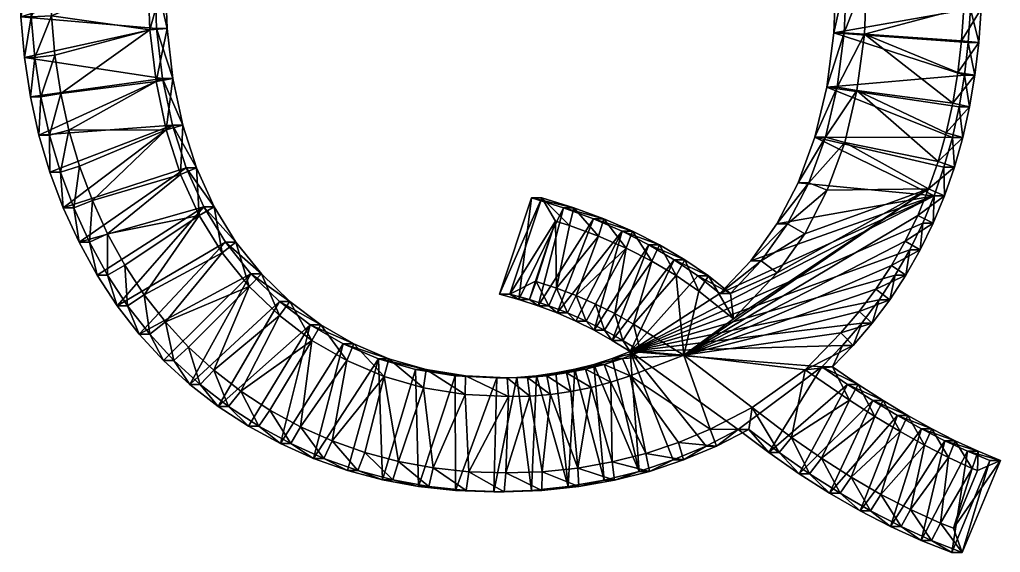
# Model space of a CAD drawing. Header units: metres. Extents: x -136 to 55, y -57 to 41.
# Drawn here: x -91.55 to -77.82, y 6.14 to 13.6 of the extents above; entities that cross this region are included whole.
import ezdxf

# ---------------------------------------------------------------- set-up
doc = ezdxf.new("R2010")
doc.units = ezdxf.units.M
doc.layers.get('0').update_dxf_attribs({"true_color": 0x57e057})

msp = doc.modelspace()

# ---------------------------------------------------------------- meshes
at = {"color": 74, "true_color": 0x58b11a}
mesh = msp.add_polyface(dxfattribs=at)
corners = [(-91.552, 14.222, 0.654), (-91.535, 13.636, 0.652), (-91.406, 14.222, 2.175), (-91.389, 13.636, 2.174), (-91.484, 13.068, 0.647), (-91.338, 13.068, 2.169), (-91.399, 12.516, 0.639), (-91.253, 12.516, 2.161), (-89.551, 12.772, 0.461), (-89.405, 12.772, 1.983), (-89.267, 12.122, 1.97), (-89.634, 13.474, 0.469), (-89.487, 13.474, 1.991), (-89.661, 14.227, 0.472), (-89.515, 14.227, 1.993), (-91.406, 14.222, 2.175), (-91.389, 13.636, 2.174), (-91.338, 13.068, 2.169), (-91.253, 12.516, 2.161), (-89.405, 12.772, 1.983), (-89.267, 12.122, 1.97), (-89.487, 13.474, 1.991), (-89.515, 14.227, 1.993), (-91.124, 14.222, 2.368), (-91.107, 13.652, 2.366), (-91.058, 13.099, 2.361), (-90.976, 12.565, 2.353), (-89.642, 12.73, 2.225), (-89.499, 12.055, 2.211), (-89.727, 13.454, 2.233), (-89.755, 14.227, 2.236), (-90.861, 12.048, 2.342)]
mesh.append_faces([[corners[k] for k in face] for face in [(4, 8, 6), (1, 11, 4), (0, 13, 1)]], dxfattribs={"vtx0": -1, "vtx1": -1, "color": 74})
mesh.append_faces([[corners[k] for k in face] for face in [(26, 27, 29), (24, 29, 30), (4, 11, 8), (1, 13, 11)]], dxfattribs={"vtx0": -1, "vtx2": -1, "color": 74})
mesh.append_faces([[corners[k] for k in face] for face in [(0, 1, 2), (1, 4, 3), (4, 6, 5), (8, 11, 9), (11, 13, 12), (2, 3, 15), (3, 5, 16), (5, 7, 17), (9, 12, 19), (12, 14, 21), (15, 16, 23), (16, 17, 24), (17, 18, 25), (19, 21, 27), (21, 22, 29)]], dxfattribs={"vtx1": -1, "color": 74})
mesh.append_faces([[corners[k] for k in face] for face in [(26, 31, 27), (25, 26, 29), (24, 25, 29), (23, 24, 30)]], dxfattribs={"vtx1": -1, "vtx2": -1, "color": 74})
mesh.append_faces([[corners[k] for k in face] for face in [(1, 3, 2), (4, 5, 3), (6, 7, 5), (8, 9, 10), (11, 12, 9), (13, 14, 12), (3, 16, 15), (5, 17, 16), (7, 18, 17), (9, 19, 20), (12, 21, 19), (14, 22, 21), (16, 24, 23), (17, 25, 24), (18, 26, 25), (19, 27, 28), (21, 29, 27), (22, 30, 29)]], dxfattribs={"vtx2": -1, "color": 74})
mesh = msp.add_polyface(dxfattribs=at)
corners = [(-78.399, 12.378, -0.613), (-78.325, 12.822, -0.62), (-78.252, 12.378, 0.909), (-78.178, 12.822, 0.902), (-78.271, 13.279, -0.625), (-78.125, 13.279, 0.897), (-78.24, 13.751, -0.628), (-78.093, 13.751, 0.894), (-78.229, 14.237, -0.629), (-80.12, 14.237, -0.447), (-80.153, 13.414, -0.444), (-79.973, 14.237, 1.075), (-80.007, 13.414, 1.078), (-80.253, 12.653, -0.434), (-80.106, 12.653, 1.087), (-78.252, 12.378, 0.909), (-78.178, 12.822, 0.902), (-78.125, 13.279, 0.897), (-78.093, 13.751, 0.894), (-78.082, 14.237, 0.893), (-79.973, 14.237, 1.075), (-80.007, 13.414, 1.078), (-80.106, 12.653, 1.087), (-78.487, 12.429, 1.151), (-78.415, 12.859, 1.144), (-78.364, 13.303, 1.139), (-78.333, 13.763, 1.136), (-78.082, 14.237, 0.893), (-79.691, 14.234, 1.267), (-79.726, 13.392, 1.27), (-79.829, 12.606, 1.28)]
mesh.append_faces([[corners[k] for k in face] for face in [(6, 9, 8), (4, 10, 6), (1, 10, 4), (0, 13, 1)]], dxfattribs={"vtx0": -1, "vtx1": -1, "color": 74})
mesh.append_faces([[corners[k] for k in face] for face in [(29, 23, 24), (29, 24, 25), (29, 25, 26), (6, 10, 9), (1, 13, 10)]], dxfattribs={"vtx0": -1, "vtx2": -1, "color": 74})
mesh.append_faces([[corners[k] for k in face] for face in [(0, 1, 2), (1, 4, 3), (4, 6, 5), (6, 8, 7), (9, 10, 11), (10, 13, 12), (2, 3, 15), (3, 5, 16), (5, 7, 17), (7, 19, 18), (11, 12, 20), (12, 14, 21), (15, 16, 23), (16, 17, 24), (17, 18, 25), (18, 27, 26), (20, 21, 28), (21, 22, 29)]], dxfattribs={"vtx1": -1, "color": 74})
mesh.append_faces([[corners[k] for k in face] for face in [(29, 30, 23), (28, 29, 26)]], dxfattribs={"vtx1": -1, "vtx2": -1, "color": 74})
mesh.append_faces([[corners[k] for k in face] for face in [(1, 3, 2), (4, 5, 3), (6, 7, 5), (10, 12, 11), (13, 14, 12), (3, 16, 15), (5, 17, 16), (7, 18, 17), (12, 21, 20), (14, 22, 21), (16, 24, 23), (17, 25, 24), (18, 26, 25), (21, 29, 28), (22, 30, 29)]], dxfattribs={"vtx2": -1, "color": 74})
mesh = msp.add_polyface(dxfattribs=at)
corners = [(-91.399, 12.516, 0.639), (-91.281, 11.982, 0.628), (-91.253, 12.516, 2.161), (-91.134, 11.982, 2.149), (-91.128, 11.464, 0.613), (-90.981, 11.464, 2.135), (-90.941, 10.964, 0.595), (-90.795, 10.964, 2.117), (-90.72, 10.481, 0.574), (-90.574, 10.481, 2.095), (-90.468, 10.022, 0.55), (-90.322, 10.022, 2.071), (-90.187, 9.593, 0.523), (-91.253, 12.516, 2.161), (-91.134, 11.982, 2.149), (-90.981, 11.464, 2.135), (-90.795, 10.964, 2.117), (-90.574, 10.481, 2.095), (-90.322, 10.022, 2.071), (-90.04, 9.593, 2.044), (-90.976, 12.565, 2.353), (-90.861, 12.048, 2.342), (-90.713, 11.548, 2.328), (-90.533, 11.065, 2.311), (-90.32, 10.599, 2.29), (-90.077, 10.158, 2.267), (-90.04, 9.593, 2.044), (-89.808, 9.746, 2.241), (-89.298, 11.43, 2.192), (-89.499, 12.055, 2.211), (-89.642, 12.73, 2.225), (-88.974, 10.978, 0.406), (-89.221, 11.525, 0.43), (-89.414, 12.122, 0.448), (-89.551, 12.772, 0.461)]
mesh.append_faces([[corners[k] for k in face] for face in [(8, 31, 10), (6, 32, 8), (4, 33, 6), (1, 33, 4), (0, 34, 1)]], dxfattribs={"vtx0": -1, "vtx1": -1, "color": 74})
mesh.append_faces([[corners[k] for k in face] for face in [(21, 29, 30), (1, 34, 33)]], dxfattribs={"vtx0": -1, "vtx2": -1, "color": 74})
mesh.append_faces([[corners[k] for k in face] for face in [(0, 1, 2), (1, 4, 3), (4, 6, 5), (6, 8, 7), (8, 10, 9), (10, 12, 11), (2, 3, 13), (3, 5, 14), (5, 7, 15), (7, 9, 16), (9, 11, 17), (11, 19, 18), (13, 14, 20), (14, 15, 21), (15, 16, 22), (16, 17, 23), (17, 18, 24), (18, 26, 25)]], dxfattribs={"vtx1": -1, "color": 74})
mesh.append_faces([[corners[k] for k in face] for face in [(23, 24, 28), (22, 23, 29), (21, 22, 29)]], dxfattribs={"vtx1": -1, "vtx2": -1, "color": 74})
mesh.append_faces([[corners[k] for k in face] for face in [(1, 3, 2), (4, 5, 3), (6, 7, 5), (8, 9, 7), (10, 11, 9), (3, 14, 13), (5, 15, 14), (7, 16, 15), (9, 17, 16), (11, 18, 17), (14, 21, 20), (15, 22, 21), (16, 23, 22), (17, 24, 23), (18, 25, 24), (26, 27, 25)]], dxfattribs={"vtx2": -1, "color": 74})
mesh = msp.add_polyface(dxfattribs=at)
corners = [(-87.914, 9.654, 0.304), (-88.314, 10.041, 0.342), (-87.767, 9.654, 1.825), (-88.168, 10.041, 1.864), (-88.671, 10.484, 0.377), (-88.525, 10.484, 1.898), (-88.974, 10.978, 0.406), (-88.827, 10.978, 1.927), (-89.221, 11.525, 0.43), (-89.075, 11.525, 1.951), (-89.414, 12.122, 0.448), (-89.267, 12.122, 1.97), (-89.551, 12.772, 0.461), (-87.767, 9.654, 1.825), (-88.168, 10.041, 1.864), (-88.525, 10.484, 1.898), (-88.827, 10.978, 1.927), (-89.075, 11.525, 1.951), (-89.267, 12.122, 1.97), (-89.405, 12.772, 1.983), (-88.339, 9.864, 2.099), (-87.916, 9.455, 2.059), (-88.717, 10.332, 2.136), (-89.037, 10.855, 2.167), (-89.298, 11.43, 2.192), (-89.499, 12.055, 2.211), (-89.405, 12.772, 1.983), (-89.511, 9.365, 2.212), (-89.808, 9.746, 2.241), (-90.077, 10.158, 2.267), (-90.32, 10.599, 2.29), (-90.533, 11.065, 2.311), (-89.877, 9.195, 0.493), (-90.187, 9.593, 0.523), (-90.468, 10.022, 0.55), (-90.72, 10.481, 0.574), (-90.941, 10.964, 0.595)]
mesh.append_faces([[corners[k] for k in face] for face in [(33, 4, 32), (34, 6, 33)]], dxfattribs={"vtx0": -1, "vtx1": -1, "color": 74})
mesh.append_faces([[corners[k] for k in face] for face in [(27, 20, 22), (28, 22, 23), (30, 23, 24), (31, 24, 25), (32, 4, 1), (33, 6, 4), (35, 8, 6), (36, 10, 8)]], dxfattribs={"vtx0": -1, "vtx2": -1, "color": 74})
mesh.append_faces([[corners[k] for k in face] for face in [(0, 1, 2), (1, 4, 3), (4, 6, 5), (6, 8, 7), (8, 10, 9), (10, 12, 11), (2, 3, 13), (3, 5, 14), (5, 7, 15), (7, 9, 16), (9, 11, 17), (11, 19, 18), (14, 15, 20), (15, 16, 22), (16, 17, 23), (17, 18, 24), (18, 26, 25)]], dxfattribs={"vtx1": -1, "color": 74})
mesh.append_faces([[corners[k] for k in face] for face in [(28, 27, 22), (29, 28, 23), (30, 29, 23)]], dxfattribs={"vtx1": -1, "vtx2": -1, "color": 74})
mesh.append_faces([[corners[k] for k in face] for face in [(1, 3, 2), (4, 5, 3), (6, 7, 5), (8, 9, 7), (10, 11, 9), (3, 14, 13), (5, 15, 14), (7, 16, 15), (9, 17, 16), (11, 18, 17), (14, 20, 21), (15, 22, 20), (16, 23, 22), (17, 24, 23), (18, 25, 24)]], dxfattribs={"vtx2": -1, "color": 74})
mesh = msp.add_polyface(dxfattribs=at)
corners = [(-78.749, 11.133, -0.579), (-78.603, 11.133, 0.943), (-78.762, 10.747, 0.958), (-78.611, 11.534, -0.592), (-78.465, 11.534, 0.929), (-78.494, 11.949, -0.603), (-78.348, 11.949, 0.918), (-78.399, 12.378, -0.613), (-78.252, 12.378, 0.909), (-80.253, 12.653, -0.434), (-80.419, 11.954, -0.418), (-80.106, 12.653, 1.087), (-80.272, 11.954, 1.103), (-80.652, 11.315, -0.396), (-78.603, 11.133, 0.943), (-78.762, 10.747, 0.958), (-78.465, 11.534, 0.929), (-78.348, 11.949, 0.918), (-78.252, 12.378, 0.909), (-80.106, 12.653, 1.087), (-80.272, 11.954, 1.103), (-80.505, 11.315, 1.126), (-80.505, 11.315, 1.126), (-78.979, 10.855, 1.198), (-78.826, 11.227, 1.183), (-78.693, 11.613, 1.171), (-78.58, 12.013, 1.16), (-78.487, 12.429, 1.151), (-79.829, 12.606, 1.28), (-80.001, 11.878, 1.297), (-80.245, 11.209, 1.32), (-80.56, 10.6, 1.35), (-80.951, 10.737, -0.367)]
mesh.append_faces([[corners[k] for k in face] for face in [(5, 9, 7), (3, 10, 5), (0, 10, 3)]], dxfattribs={"vtx0": -1, "vtx1": -1, "color": 74})
mesh.append_faces([[corners[k] for k in face] for face in [(29, 24, 25), (28, 25, 26), (28, 26, 27), (5, 10, 9), (0, 13, 10)]], dxfattribs={"vtx0": -1, "vtx2": -1, "color": 74})
mesh.append_faces([[corners[k] for k in face] for face in [(0, 3, 1), (3, 5, 4), (5, 7, 6), (9, 10, 11), (10, 13, 12), (1, 4, 14), (4, 6, 16), (6, 8, 17), (11, 12, 19), (12, 21, 20), (15, 14, 23), (14, 16, 24), (16, 17, 25), (17, 18, 26), (19, 20, 28), (20, 22, 29)]], dxfattribs={"vtx1": -1, "color": 74})
mesh.append_faces([[corners[k] for k in face] for face in [(30, 31, 24), (29, 30, 24), (28, 29, 25), (32, 13, 0)]], dxfattribs={"vtx1": -1, "vtx2": -1, "color": 74})
mesh.append_faces([[corners[k] for k in face] for face in [(0, 1, 2), (3, 4, 1), (5, 6, 4), (7, 8, 6), (10, 12, 11), (1, 14, 15), (4, 16, 14), (6, 17, 16), (8, 18, 17), (12, 20, 19), (21, 22, 20), (14, 24, 23), (16, 25, 24), (17, 26, 25), (18, 27, 26), (20, 29, 28), (22, 30, 29)]], dxfattribs={"vtx2": -1, "color": 74})
mesh = msp.add_polyface(dxfattribs=at)
corners = [(-80.652, 11.315, -0.396), (-80.505, 11.315, 1.126), (-80.272, 11.954, 1.103), (-80.951, 10.737, -0.367), (-80.804, 10.737, 1.155), (-81.316, 10.22, -0.332), (-81.17, 10.22, 1.19), (-81.748, 9.765, -0.29), (-81.602, 9.765, 1.231), (-82.056, 10.009, -0.26), (-81.91, 10.009, 1.261), (-82.387, 10.236, -0.228), (-82.241, 10.236, 1.293), (-80.505, 11.315, 1.126), (-80.804, 10.737, 1.155), (-81.17, 10.22, 1.19), (-81.602, 9.765, 1.231), (-81.91, 10.009, 1.261), (-82.241, 10.236, 1.293), (-80.245, 11.209, 1.32), (-80.56, 10.6, 1.35), (-80.947, 10.053, 1.388), (-81.556, 9.411, 1.446), (-82.043, 9.798, 1.493), (-82.359, 10.015, 1.524), (-79.799, 9.512, 1.277), (-79.563, 9.826, 1.254), (-82.254, 8.901, 1.514), (-80.056, 9.211, 1.302), (-80.556, 8.694, 1.35), (-78.826, 11.227, 1.183), (-79.293, 10.018, -0.526), (-83.005, 8.954, -0.169), (-79.09, 10.375, -0.546), (-79.517, 9.675, -0.505), (-79.763, 9.347, -0.481), (-80.031, 9.034, -0.455), (-78.749, 11.133, -0.579)]
mesh.append_faces([[corners[k] for k in face] for face in [(31, 32, 33), (34, 32, 31), (35, 32, 34), (36, 32, 35), (7, 32, 9), (5, 37, 7)]], dxfattribs={"vtx0": -1, "vtx1": -1, "color": 74})
mesh.append_faces([[corners[k] for k in face] for face in [(22, 27, 30), (7, 37, 32)]], dxfattribs={"vtx0": -1, "vtx1": -1, "vtx2": -1, "color": 74})
mesh.append_faces([[corners[k] for k in face] for face in [(0, 3, 1), (3, 5, 4), (5, 7, 6), (7, 9, 8), (9, 11, 10), (1, 4, 13), (4, 6, 14), (6, 8, 15), (8, 10, 16), (10, 12, 17), (13, 14, 19), (14, 15, 20), (15, 16, 21), (16, 17, 22), (17, 18, 23)]], dxfattribs={"vtx1": -1, "color": 74})
mesh.append_faces([[corners[k] for k in face] for face in [(25, 26, 27), (28, 25, 27), (29, 28, 27), (23, 24, 27), (22, 23, 27)]], dxfattribs={"vtx1": -1, "vtx2": -1, "color": 74})
mesh.append_faces([[corners[k] for k in face] for face in [(0, 1, 2), (3, 4, 1), (5, 6, 4), (7, 8, 6), (9, 10, 8), (11, 12, 10), (4, 14, 13), (6, 15, 14), (8, 16, 15), (10, 17, 16), (12, 18, 17), (14, 20, 19), (15, 21, 20), (16, 22, 21), (17, 23, 22), (18, 24, 23)]], dxfattribs={"vtx2": -1, "color": 74})
mesh = msp.add_polyface(dxfattribs=at)
corners = [(-80.031, 9.034, -0.455), (-79.763, 9.347, -0.481), (-79.884, 9.034, 1.066), (-79.617, 9.347, 1.04), (-79.517, 9.675, -0.505), (-79.371, 9.675, 1.017), (-79.293, 10.018, -0.526), (-79.146, 10.018, 0.995), (-79.09, 10.375, -0.546), (-78.944, 10.375, 0.975), (-78.909, 10.747, -0.563), (-78.762, 10.747, 0.958), (-78.749, 11.133, -0.579), (-80.173, 8.735, 1.094), (-79.884, 9.034, 1.066), (-79.617, 9.347, 1.04), (-79.371, 9.675, 1.017), (-79.146, 10.018, 0.995), (-78.944, 10.375, 0.975), (-78.762, 10.747, 0.958), (-78.603, 11.133, 0.943), (-80.173, 8.735, 1.094), (-80.056, 9.211, 1.302), (-79.799, 9.512, 1.277), (-79.563, 9.826, 1.254), (-79.348, 10.155, 1.234), (-79.153, 10.498, 1.215), (-78.979, 10.855, 1.198), (-80.556, 8.694, 1.35), (-78.826, 11.227, 1.183), (-82.254, 8.901, 1.514), (-80.947, 10.053, 1.388), (-81.556, 9.411, 1.446), (-80.56, 10.6, 1.35), (-83.005, 8.954, -0.169), (-80.951, 10.737, -0.367), (-81.316, 10.22, -0.332)]
mesh.append_faces([[corners[k] for k in face] for face in [(10, 34, 12), (8, 34, 10), (35, 12, 36)]], dxfattribs={"vtx0": -1, "vtx1": -1, "color": 74})
mesh.append_faces([[corners[k] for k in face] for face in [(0, 1, 2), (1, 4, 3), (4, 6, 5), (6, 8, 7), (8, 10, 9), (10, 12, 11), (2, 3, 14), (3, 5, 15), (5, 7, 16), (7, 9, 17), (9, 11, 18), (11, 20, 19), (14, 15, 22), (15, 16, 23), (16, 17, 24), (17, 18, 25), (18, 19, 26)]], dxfattribs={"vtx1": -1, "color": 74})
mesh.append_faces([[corners[k] for k in face] for face in [(27, 29, 30), (26, 27, 30), (25, 26, 30), (24, 25, 30), (31, 32, 29), (33, 31, 29)]], dxfattribs={"vtx1": -1, "vtx2": -1, "color": 74})
mesh.append_faces([[corners[k] for k in face] for face in [(1, 3, 2), (4, 5, 3), (6, 7, 5), (8, 9, 7), (10, 11, 9), (0, 2, 13), (3, 15, 14), (5, 16, 15), (7, 17, 16), (9, 18, 17), (11, 19, 18), (2, 14, 21), (15, 23, 22), (16, 24, 23), (17, 25, 24), (18, 26, 25), (19, 27, 26), (14, 22, 28)]], dxfattribs={"vtx2": -1, "color": 74})
mesh = msp.add_polyface(dxfattribs=at)
corners = [(-84.834, 9.755, 0.007), (-84.561, 9.68, -0.019), (-84.687, 9.755, 1.528), (-84.414, 9.68, 1.502), (-84.292, 9.592, -0.045), (-84.145, 9.592, 1.476), (-84.027, 9.491, -0.071), (-84.315, 8.613, -0.043), (-84.169, 8.613, 1.479), (-83.897, 8.651, 1.452), (-84.591, 8.59, -0.016), (-85.455, 8.612, 0.067), (-85.308, 8.612, 1.588), (-84.725, 8.583, 1.532), (-86.008, 8.702, 0.12), (-85.861, 8.702, 1.642), (-86.53, 8.85, 0.17), (-86.384, 8.85, 1.692), (-87.022, 9.059, 0.218), (-84.386, 11.101, -0.036), (-84.239, 11.101, 1.485), (-83.794, 10.964, 1.442), (-84.687, 9.755, 1.528), (-84.414, 9.68, 1.502), (-84.145, 9.592, 1.476), (-84.444, 8.59, 1.505), (-84.169, 8.613, 1.479), (-85.308, 8.612, 1.588), (-84.725, 8.583, 1.532), (-85.861, 8.702, 1.642), (-86.384, 8.85, 1.692), (-86.875, 9.059, 1.739), (-86.875, 9.059, 1.739), (-84.239, 11.101, 1.485), (-84.331, 9.935, 1.714), (-84.319, 9.932, 1.712), (-84.038, 9.84, 1.685), (-85.897, 8.445, 1.864), (-86.449, 8.603, 1.918), (-84.052, 10.775, 1.687), (-83.94, 10.964, -0.079)]
mesh.append_faces([[corners[k] for k in face] for face in [(19, 1, 0)]], dxfattribs={"vtx0": -1, "color": 74})
mesh.append_faces([[corners[k] for k in face] for face in [(40, 1, 19)]], dxfattribs={"vtx0": -1, "vtx1": -1, "color": 74})
mesh.append_faces([[corners[k] for k in face] for face in [(39, 35, 36), (40, 4, 1)]], dxfattribs={"vtx0": -1, "vtx2": -1, "color": 74})
mesh.append_faces([[corners[k] for k in face] for face in [(0, 1, 2), (1, 4, 3), (4, 6, 5), (7, 10, 8), (11, 14, 12), (14, 16, 15), (16, 18, 17), (19, 0, 20), (2, 3, 22), (3, 5, 23), (8, 25, 26), (12, 15, 27), (15, 17, 29), (17, 31, 30), (20, 2, 33), (22, 23, 34), (23, 24, 35), (29, 30, 37), (30, 32, 38), (33, 22, 39)]], dxfattribs={"vtx1": -1, "color": 74})
mesh.append_faces([[corners[k] for k in face] for face in [(1, 3, 2), (4, 5, 3), (7, 8, 9), (11, 12, 13), (14, 15, 12), (16, 17, 15), (19, 20, 21), (0, 2, 20), (3, 23, 22), (5, 24, 23), (12, 27, 28), (15, 29, 27), (17, 30, 29), (31, 32, 30), (2, 22, 33), (23, 35, 34), (24, 36, 35), (30, 38, 37), (22, 34, 39), (39, 34, 35)]], dxfattribs={"vtx2": -1, "color": 74})
mesh = msp.add_polyface(dxfattribs=at)
corners = [(-84.027, 9.491, -0.071), (-83.88, 9.491, 1.451), (-84.145, 9.592, 1.476), (-83.765, 9.377, -0.096), (-83.619, 9.377, 1.426), (-83.508, 9.249, -0.121), (-83.362, 9.249, 1.401), (-83.515, 8.772, -0.12), (-83.777, 8.704, -0.095), (-83.369, 8.772, 1.402), (-83.631, 8.704, 1.427), (-84.044, 8.651, -0.069), (-83.897, 8.651, 1.452), (-84.315, 8.613, -0.043), (-83.518, 10.809, -0.12), (-83.94, 10.964, -0.079), (-83.371, 10.809, 1.402), (-83.794, 10.964, 1.442), (-84.386, 11.101, -0.036), (-84.145, 9.592, 1.476), (-83.88, 9.491, 1.451), (-83.619, 9.377, 1.426), (-83.369, 8.772, 1.402), (-83.631, 8.704, 1.427), (-83.897, 8.651, 1.452), (-84.169, 8.613, 1.479), (-84.169, 8.613, 1.479), (-83.371, 10.809, 1.402), (-83.794, 10.964, 1.442), (-84.239, 11.101, 1.485), (-84.239, 11.101, 1.485), (-84.038, 9.84, 1.685), (-83.761, 9.734, 1.659), (-83.488, 9.615, 1.632), (-83.362, 9.249, 1.401), (-83.447, 10.565, 1.628), (-83.856, 10.715, 1.668), (-84.052, 10.775, 1.687), (-84.292, 9.592, -0.045), (-83.118, 10.636, -0.158)]
mesh.append_faces([[corners[k] for k in face] for face in [(14, 38, 15), (39, 0, 14)]], dxfattribs={"vtx0": -1, "vtx1": -1, "color": 74})
mesh.append_faces([[corners[k] for k in face] for face in [(35, 31, 32), (14, 0, 38), (39, 3, 0), (39, 5, 3)]], dxfattribs={"vtx0": -1, "vtx2": -1, "color": 74})
mesh.append_faces([[corners[k] for k in face] for face in [(0, 3, 1), (3, 5, 4), (7, 8, 9), (8, 11, 10), (11, 13, 12), (14, 15, 16), (15, 18, 17), (2, 1, 19), (1, 4, 20), (4, 6, 21), (9, 10, 22), (10, 12, 23), (12, 25, 24), (16, 17, 27), (17, 29, 28), (19, 20, 31), (20, 21, 32), (21, 34, 33), (27, 28, 35), (28, 30, 36)]], dxfattribs={"vtx1": -1, "color": 74})
mesh.append_faces([[corners[k] for k in face] for face in [(36, 37, 31), (35, 36, 31)]], dxfattribs={"vtx1": -1, "vtx2": -1, "color": 74})
mesh.append_faces([[corners[k] for k in face] for face in [(0, 1, 2), (3, 4, 1), (5, 6, 4), (8, 10, 9), (11, 12, 10), (15, 17, 16), (1, 20, 19), (4, 21, 20), (10, 23, 22), (12, 24, 23), (25, 26, 24), (17, 28, 27), (29, 30, 28), (20, 32, 31), (21, 33, 32), (28, 36, 35), (30, 37, 36)]], dxfattribs={"vtx2": -1, "color": 74})
mesh = msp.add_polyface(dxfattribs=at)
corners = [(-83.508, 9.249, -0.121), (-83.255, 9.108, -0.145), (-83.362, 9.249, 1.401), (-83.108, 9.108, 1.376), (-83.005, 8.954, -0.169), (-82.859, 8.954, 1.352), (-82.387, 10.236, -0.228), (-82.741, 10.445, -0.194), (-82.241, 10.236, 1.293), (-82.595, 10.445, 1.327), (-83.118, 10.636, -0.158), (-82.971, 10.636, 1.363), (-83.518, 10.809, -0.12), (-83.371, 10.809, 1.402), (-83.362, 9.249, 1.401), (-83.619, 9.377, 1.426), (-83.108, 9.108, 1.376), (-82.859, 8.954, 1.352), (-82.241, 10.236, 1.293), (-82.595, 10.445, 1.327), (-82.971, 10.636, 1.363), (-83.371, 10.809, 1.402), (-83.22, 9.482, 1.607), (-83.488, 9.615, 1.632), (-82.956, 9.335, 1.581), (-82.254, 8.901, 1.514), (-82.359, 10.015, 1.524), (-82.699, 10.215, 1.556), (-83.061, 10.398, 1.591), (-83.447, 10.565, 1.628), (-83.761, 9.734, 1.659), (-82.056, 10.009, -0.26)]
mesh.append_faces([[corners[k] for k in face] for face in [(7, 0, 10), (6, 1, 7), (31, 4, 6)]], dxfattribs={"vtx0": -1, "vtx1": -1, "color": 74})
mesh.append_faces([[corners[k] for k in face] for face in [(28, 30, 23), (28, 23, 22), (27, 22, 24), (26, 24, 25), (7, 1, 0), (6, 4, 1)]], dxfattribs={"vtx0": -1, "vtx2": -1, "color": 74})
mesh.append_faces([[corners[k] for k in face] for face in [(0, 1, 2), (1, 4, 3), (6, 7, 8), (7, 10, 9), (10, 12, 11), (2, 3, 14), (3, 5, 16), (8, 9, 18), (9, 11, 19), (11, 13, 20), (14, 16, 22), (16, 17, 24), (18, 19, 26), (19, 20, 27), (20, 21, 28)]], dxfattribs={"vtx1": -1, "color": 74})
mesh.append_faces([[corners[k] for k in face] for face in [(28, 29, 30), (27, 28, 22), (26, 27, 24)]], dxfattribs={"vtx1": -1, "vtx2": -1, "color": 74})
mesh.append_faces([[corners[k] for k in face] for face in [(1, 3, 2), (4, 5, 3), (7, 9, 8), (10, 11, 9), (12, 13, 11), (2, 14, 15), (3, 16, 14), (5, 17, 16), (9, 19, 18), (11, 20, 19), (13, 21, 20), (14, 22, 23), (16, 24, 22), (17, 25, 24), (19, 27, 26), (20, 28, 27), (21, 29, 28)]], dxfattribs={"vtx2": -1, "color": 74})
mesh = msp.add_polyface(dxfattribs=at)
corners = [(-90.187, 9.593, 0.523), (-90.04, 9.593, 2.044), (-90.322, 10.022, 2.071), (-89.877, 9.195, 0.493), (-89.73, 9.195, 2.014), (-89.538, 8.827, 0.46), (-89.392, 8.827, 1.981), (-89.17, 8.489, 0.425), (-89.024, 8.489, 1.946), (-88.773, 8.182, 0.386), (-88.627, 8.182, 1.908), (-88.348, 7.905, 0.345), (-88.201, 7.905, 1.867), (-87.9, 7.662, 0.302), (-90.04, 9.593, 2.044), (-90.322, 10.022, 2.071), (-89.73, 9.195, 2.014), (-89.392, 8.827, 1.981), (-89.024, 8.489, 1.946), (-88.627, 8.182, 1.908), (-88.201, 7.905, 1.867), (-87.754, 7.662, 1.824), (-89.808, 9.746, 2.241), (-89.511, 9.365, 2.212), (-89.187, 9.013, 2.181), (-88.835, 8.69, 2.147), (-88.455, 8.396, 2.111), (-88.047, 8.13, 2.071), (-87.916, 9.455, 2.059), (-88.339, 9.864, 2.099), (-87.483, 9.327, 0.262), (-87.914, 9.654, 0.304), (-88.314, 10.041, 0.342)]
mesh.append_faces([[corners[k] for k in face] for face in [(9, 30, 11), (7, 31, 9), (5, 32, 7), (3, 32, 5)]], dxfattribs={"vtx0": -1, "vtx1": -1, "color": 74})
mesh.append_faces([[corners[k] for k in face] for face in [(25, 28, 29), (9, 31, 30), (7, 32, 31)]], dxfattribs={"vtx0": -1, "vtx2": -1, "color": 74})
mesh.append_faces([[corners[k] for k in face] for face in [(0, 3, 1), (3, 5, 4), (5, 7, 6), (7, 9, 8), (9, 11, 10), (11, 13, 12), (1, 4, 14), (4, 6, 16), (6, 8, 17), (8, 10, 18), (10, 12, 19), (12, 21, 20), (14, 16, 22), (16, 17, 23), (17, 18, 24), (18, 19, 25), (19, 20, 26)]], dxfattribs={"vtx1": -1, "color": 74})
mesh.append_faces([[corners[k] for k in face] for face in [(25, 26, 28), (24, 25, 29), (23, 24, 29)]], dxfattribs={"vtx1": -1, "vtx2": -1, "color": 74})
mesh.append_faces([[corners[k] for k in face] for face in [(0, 1, 2), (3, 4, 1), (5, 6, 4), (7, 8, 6), (9, 10, 8), (11, 12, 10), (1, 14, 15), (4, 16, 14), (6, 17, 16), (8, 18, 17), (10, 19, 18), (12, 20, 19), (16, 23, 22), (17, 24, 23), (18, 25, 24), (19, 26, 25), (20, 27, 26)]], dxfattribs={"vtx2": -1, "color": 74})
mesh = msp.add_polyface(dxfattribs=at)
corners = [(-87.9, 7.662, 0.302), (-87.754, 7.662, 1.824), (-88.201, 7.905, 1.867), (-87.439, 7.456, 0.258), (-87.292, 7.456, 1.779), (-86.963, 7.288, 0.212), (-86.816, 7.288, 1.733), (-86.472, 7.157, 0.165), (-87.022, 9.059, 0.218), (-86.875, 9.059, 1.739), (-86.384, 8.85, 1.692), (-87.483, 9.327, 0.262), (-87.337, 9.327, 1.784), (-87.914, 9.654, 0.304), (-87.767, 9.654, 1.825), (-87.754, 7.662, 1.824), (-88.201, 7.905, 1.867), (-87.292, 7.456, 1.779), (-86.816, 7.288, 1.733), (-86.875, 9.059, 1.739), (-87.337, 9.327, 1.784), (-87.767, 9.654, 1.825), (-88.047, 8.13, 2.071), (-87.618, 7.897, 2.03), (-87.175, 7.7, 1.987), (-86.718, 7.538, 1.943), (-86.971, 8.824, 1.968), (-86.449, 8.603, 1.918), (-87.46, 9.108, 2.015), (-87.916, 9.455, 2.059), (-88.168, 10.041, 1.864), (-88.455, 8.396, 2.111), (-86.53, 8.85, 0.17), (-88.348, 7.905, 0.345)]
mesh.append_faces([[corners[k] for k in face] for face in [(3, 32, 5), (0, 8, 3), (33, 11, 0)]], dxfattribs={"vtx0": -1, "vtx1": -1, "color": 74})
mesh.append_faces([[corners[k] for k in face] for face in [(24, 27, 26), (23, 26, 28), (31, 28, 29), (3, 8, 32), (0, 11, 8)]], dxfattribs={"vtx0": -1, "vtx2": -1, "color": 74})
mesh.append_faces([[corners[k] for k in face] for face in [(0, 3, 1), (3, 5, 4), (5, 7, 6), (8, 11, 9), (11, 13, 12), (1, 4, 15), (4, 6, 17), (9, 12, 19), (12, 14, 20), (16, 15, 22), (15, 17, 23), (17, 18, 24), (19, 20, 26), (20, 21, 28), (21, 30, 29)]], dxfattribs={"vtx1": -1, "color": 74})
mesh.append_faces([[corners[k] for k in face] for face in [(24, 25, 27), (23, 24, 26), (22, 23, 28), (31, 22, 28)]], dxfattribs={"vtx1": -1, "vtx2": -1, "color": 74})
mesh.append_faces([[corners[k] for k in face] for face in [(0, 1, 2), (3, 4, 1), (5, 6, 4), (8, 9, 10), (11, 12, 9), (13, 14, 12), (1, 15, 16), (4, 17, 15), (6, 18, 17), (12, 20, 19), (14, 21, 20), (15, 23, 22), (17, 24, 23), (18, 25, 24), (19, 26, 27), (20, 28, 26), (21, 29, 28)]], dxfattribs={"vtx2": -1, "color": 74})
mesh = msp.add_polyface(dxfattribs=at)
corners = [(-83.368, 7.149, -0.134), (-83.222, 7.149, 1.387), (-83.724, 7.06, 1.436), (-82.879, 7.273, -0.181), (-82.733, 7.273, 1.34), (-82.403, 7.433, -0.227), (-82.257, 7.433, 1.294), (-81.941, 7.628, -0.271), (-83.005, 8.954, -0.169), (-83.258, 8.856, -0.145), (-82.859, 8.954, 1.352), (-83.111, 8.856, 1.377), (-83.515, 8.772, -0.12), (-83.369, 8.772, 1.402), (-83.222, 7.149, 1.387), (-83.724, 7.06, 1.436), (-82.733, 7.273, 1.34), (-82.257, 7.433, 1.294), (-81.794, 7.628, 1.25), (-82.859, 8.954, 1.352), (-83.111, 8.856, 1.377), (-83.369, 8.772, 1.402), (-83.256, 7.405, 1.61), (-83.739, 7.319, 1.657), (-82.785, 7.525, 1.565), (-82.328, 7.678, 1.521), (-81.794, 7.628, 1.25), (-81.883, 7.866, 1.478), (-82.254, 8.901, 1.514), (-83.003, 8.609, 1.586), (-83.275, 8.521, 1.612), (-83.631, 8.704, 1.427), (-83.552, 8.448, 1.639), (-81.491, 7.859, -0.315)]
mesh.append_faces([[corners[k] for k in face] for face in [(7, 8, 33), (5, 8, 7), (3, 8, 5), (0, 12, 3)]], dxfattribs={"vtx0": -1, "vtx1": -1, "color": 74})
mesh.append_faces([[corners[k] for k in face] for face in [(27, 28, 29), (24, 29, 30), (22, 30, 32), (3, 9, 8), (3, 12, 9)]], dxfattribs={"vtx0": -1, "vtx2": -1, "color": 74})
mesh.append_faces([[corners[k] for k in face] for face in [(0, 3, 1), (3, 5, 4), (5, 7, 6), (8, 9, 10), (9, 12, 11), (1, 4, 14), (4, 6, 16), (6, 18, 17), (10, 11, 19), (11, 13, 20), (14, 16, 22), (16, 17, 24), (17, 26, 25), (19, 20, 28), (20, 21, 29), (21, 31, 30)]], dxfattribs={"vtx1": -1, "color": 74})
mesh.append_faces([[corners[k] for k in face] for face in [(25, 27, 29), (24, 25, 29), (22, 24, 30)]], dxfattribs={"vtx1": -1, "vtx2": -1, "color": 74})
mesh.append_faces([[corners[k] for k in face] for face in [(0, 1, 2), (3, 4, 1), (5, 6, 4), (9, 11, 10), (12, 13, 11), (1, 14, 15), (4, 16, 14), (6, 17, 16), (11, 20, 19), (13, 21, 20), (14, 22, 23), (16, 24, 22), (17, 25, 24), (26, 27, 25), (20, 29, 28), (21, 30, 29)]], dxfattribs={"vtx2": -1, "color": 74})
mesh = msp.add_polyface(dxfattribs=at)
corners = [(-81.941, 7.628, -0.271), (-81.794, 7.628, 1.25), (-82.257, 7.433, 1.294), (-81.491, 7.859, -0.315), (-81.345, 7.859, 1.207), (-81.065, 7.536, -0.356), (-80.919, 7.536, 1.166), (-80.639, 7.239, -0.397), (-80.493, 7.239, 1.125), (-80.213, 6.968, -0.438), (-80.066, 6.968, 1.084), (-80.32, 8.735, -0.428), (-80.173, 8.735, 1.094), (-79.813, 8.489, 1.059), (-80.031, 9.034, -0.455), (-81.794, 7.628, 1.25), (-82.257, 7.433, 1.294), (-81.345, 7.859, 1.207), (-80.919, 7.536, 1.166), (-80.493, 7.239, 1.125), (-80.066, 6.968, 1.084), (-80.173, 8.735, 1.094), (-79.813, 8.489, 1.059), (-79.884, 9.034, 1.066), (-81.883, 7.866, 1.478), (-81.297, 8.167, 1.421), (-80.745, 7.749, 1.368), (-80.328, 7.458, 1.328), (-79.911, 7.192, 1.288), (-80.556, 8.694, 1.35), (-79.936, 8.271, 1.29), (-79.884, 9.034, 1.066), (-82.254, 8.901, 1.514), (-83.005, 8.954, -0.169), (-79.607, 8.264, -0.496), (-79.96, 8.489, -0.462)]
mesh.append_faces([[corners[k] for k in face] for face in [(11, 33, 14), (7, 34, 9), (5, 35, 7), (3, 11, 5)]], dxfattribs={"vtx0": -1, "vtx1": -1, "color": 74})
mesh.append_faces([[corners[k] for k in face] for face in [(25, 29, 32), (3, 33, 11)]], dxfattribs={"vtx0": -1, "vtx1": -1, "vtx2": -1, "color": 74})
mesh.append_faces([[corners[k] for k in face] for face in [(26, 30, 29), (7, 35, 34), (5, 11, 35)]], dxfattribs={"vtx0": -1, "vtx2": -1, "color": 74})
mesh.append_faces([[corners[k] for k in face] for face in [(0, 3, 1), (3, 5, 4), (5, 7, 6), (7, 9, 8), (11, 14, 12), (1, 4, 15), (4, 6, 17), (6, 8, 18), (8, 10, 19), (12, 23, 21), (15, 17, 24), (17, 18, 25), (18, 19, 26), (19, 20, 27), (21, 31, 29)]], dxfattribs={"vtx1": -1, "color": 74})
mesh.append_faces([[corners[k] for k in face] for face in [(26, 27, 30), (25, 26, 29), (24, 25, 32)]], dxfattribs={"vtx1": -1, "vtx2": -1, "color": 74})
mesh.append_faces([[corners[k] for k in face] for face in [(0, 1, 2), (3, 4, 1), (5, 6, 4), (7, 8, 6), (9, 10, 8), (11, 12, 13), (1, 15, 16), (4, 17, 15), (6, 18, 17), (8, 19, 18), (10, 20, 19), (12, 21, 22), (17, 25, 24), (18, 26, 25), (19, 27, 26), (20, 28, 27), (21, 29, 30)]], dxfattribs={"vtx2": -1, "color": 74})
mesh = msp.add_polyface(dxfattribs=at)
corners = [(-86.472, 7.157, 0.165), (-86.326, 7.157, 1.686), (-86.816, 7.288, 1.733), (-85.967, 7.063, 0.116), (-85.821, 7.063, 1.638), (-85.448, 7.007, 0.066), (-85.302, 7.007, 1.588), (-84.915, 6.989, 0.015), (-84.768, 6.989, 1.536), (-84.872, 8.583, 0.011), (-85.455, 8.612, 0.067), (-84.725, 8.583, 1.532), (-86.816, 7.288, 1.733), (-86.326, 7.157, 1.686), (-85.821, 7.063, 1.638), (-85.302, 7.007, 1.588), (-84.768, 6.989, 1.536), (-85.308, 8.612, 1.588), (-84.725, 8.583, 1.532), (-86.718, 7.538, 1.943), (-86.247, 7.413, 1.898), (-85.762, 7.323, 1.851), (-85.262, 7.269, 1.803), (-84.747, 7.251, 1.754), (-85.308, 8.612, 1.588), (-84.707, 8.32, 1.75), (-85.315, 8.351, 1.808), (-85.861, 8.702, 1.642), (-85.897, 8.445, 1.864), (-86.449, 8.603, 1.918), (-84.591, 8.59, -0.016), (-86.008, 8.702, 0.12), (-86.53, 8.85, 0.17), (-86.963, 7.288, 0.212)]
mesh.append_faces([[corners[k] for k in face] for face in [(5, 9, 7), (3, 10, 5), (0, 31, 3), (33, 32, 0)]], dxfattribs={"vtx0": -1, "vtx1": -1, "color": 74})
mesh.append_faces([[corners[k] for k in face] for face in [(22, 25, 26), (21, 26, 28), (20, 28, 29), (7, 9, 30), (5, 10, 9), (3, 31, 10), (0, 32, 31)]], dxfattribs={"vtx0": -1, "vtx2": -1, "color": 74})
mesh.append_faces([[corners[k] for k in face] for face in [(0, 3, 1), (3, 5, 4), (5, 7, 6), (9, 10, 11), (2, 1, 12), (1, 4, 13), (4, 6, 14), (6, 8, 15), (11, 17, 18), (12, 13, 19), (13, 14, 20), (14, 15, 21), (15, 16, 22), (18, 24, 25), (24, 27, 26)]], dxfattribs={"vtx1": -1, "color": 74})
mesh.append_faces([[corners[k] for k in face] for face in [(22, 23, 25), (21, 22, 26), (20, 21, 28), (19, 20, 29)]], dxfattribs={"vtx1": -1, "vtx2": -1, "color": 74})
mesh.append_faces([[corners[k] for k in face] for face in [(0, 1, 2), (3, 4, 1), (5, 6, 4), (7, 8, 6), (1, 13, 12), (4, 14, 13), (6, 15, 14), (8, 16, 15), (13, 20, 19), (14, 21, 20), (15, 22, 21), (16, 23, 22), (24, 26, 25), (27, 28, 26)]], dxfattribs={"vtx2": -1, "color": 74})
mesh = msp.add_polyface(dxfattribs=at)
corners = [(-84.915, 6.989, 0.015), (-84.386, 7.006, -0.036), (-84.768, 6.989, 1.536), (-84.24, 7.006, 1.485), (-83.871, 7.06, -0.086), (-83.724, 7.06, 1.436), (-83.368, 7.149, -0.134), (-84.591, 8.59, -0.016), (-84.444, 8.59, 1.505), (-84.169, 8.613, 1.479), (-84.872, 8.583, 0.011), (-84.725, 8.583, 1.532), (-84.768, 6.989, 1.536), (-84.24, 7.006, 1.485), (-83.724, 7.06, 1.436), (-83.222, 7.149, 1.387), (-84.444, 8.59, 1.505), (-84.169, 8.613, 1.479), (-84.725, 8.583, 1.532), (-84.747, 7.251, 1.754), (-84.236, 7.268, 1.704), (-83.739, 7.319, 1.657), (-83.222, 7.149, 1.387), (-83.631, 8.704, 1.427), (-83.552, 8.448, 1.639), (-83.275, 8.521, 1.612), (-83.897, 8.651, 1.452), (-83.833, 8.392, 1.666), (-84.119, 8.352, 1.693), (-84.409, 8.328, 1.721), (-84.707, 8.32, 1.75), (-83.256, 7.405, 1.61), (-83.777, 8.704, -0.095), (-83.515, 8.772, -0.12), (-84.044, 8.651, -0.069), (-84.315, 8.613, -0.043)]
mesh.append_faces([[corners[k] for k in face] for face in [(4, 32, 6), (1, 35, 4), (0, 7, 1)]], dxfattribs={"vtx0": -1, "vtx1": -1, "color": 74})
mesh.append_faces([[corners[k] for k in face] for face in [(21, 24, 27), (21, 27, 28), (20, 28, 29), (19, 29, 30), (6, 32, 33), (4, 34, 32), (4, 35, 34), (1, 7, 35)]], dxfattribs={"vtx0": -1, "vtx2": -1, "color": 74})
mesh.append_faces([[corners[k] for k in face] for face in [(0, 1, 2), (1, 4, 3), (4, 6, 5), (7, 10, 8), (2, 3, 12), (3, 5, 13), (5, 15, 14), (8, 11, 16), (12, 13, 19), (13, 14, 20), (14, 22, 21), (23, 26, 24), (26, 17, 27), (17, 16, 28), (16, 18, 29)]], dxfattribs={"vtx1": -1, "color": 74})
mesh.append_faces([[corners[k] for k in face] for face in [(21, 31, 24), (20, 21, 28), (19, 20, 29)]], dxfattribs={"vtx1": -1, "vtx2": -1, "color": 74})
mesh.append_faces([[corners[k] for k in face] for face in [(1, 3, 2), (4, 5, 3), (7, 8, 9), (10, 11, 8), (3, 13, 12), (5, 14, 13), (8, 16, 17), (11, 18, 16), (13, 20, 19), (14, 21, 20), (23, 24, 25), (26, 27, 24), (17, 28, 27), (16, 29, 28), (18, 30, 29)]], dxfattribs={"vtx2": -1, "color": 74})
mesh = msp.add_polyface(dxfattribs=at)
corners = [(-77.968, 7.428, -0.654), (-78.28, 7.556, -0.624), (-77.822, 7.428, 0.867), (-78.133, 7.556, 0.897), (-78.6, 7.703, -0.593), (-78.453, 7.703, 0.928), (-78.927, 7.87, -0.562), (-78.781, 7.87, 0.96), (-79.263, 8.057, -0.529), (-79.117, 8.057, 0.992), (-79.607, 8.264, -0.496), (-79.461, 8.264, 1.025), (-79.96, 8.489, -0.462), (-79.813, 8.489, 1.059), (-80.32, 8.735, -0.428), (-77.822, 7.428, 0.867), (-78.133, 7.556, 0.897), (-78.453, 7.703, 0.928), (-78.781, 7.87, 0.96), (-79.117, 8.057, 0.992), (-79.461, 8.264, 1.025), (-79.813, 8.489, 1.059), (-80.173, 8.735, 1.094), (-78.143, 7.285, 1.118), (-78.216, 7.315, 1.125), (-78.546, 7.467, 1.156), (-78.882, 7.639, 1.189), (-79.226, 7.83, 1.222), (-79.577, 8.041, 1.256), (-79.936, 8.271, 1.29), (-80.173, 8.735, 1.094), (-79.494, 6.952, 1.248), (-79.911, 7.192, 1.288), (-80.328, 7.458, 1.328), (-79.786, 6.722, -0.479), (-80.213, 6.968, -0.438)]
mesh.append_faces([[corners[k] for k in face] for face in [(31, 26, 27), (32, 27, 28), (33, 28, 29), (34, 8, 6), (35, 10, 8)]], dxfattribs={"vtx0": -1, "vtx2": -1, "color": 74})
mesh.append_faces([[corners[k] for k in face] for face in [(0, 1, 2), (1, 4, 3), (4, 6, 5), (6, 8, 7), (8, 10, 9), (10, 12, 11), (12, 14, 13), (2, 3, 15), (3, 5, 16), (5, 7, 17), (7, 9, 18), (9, 11, 19), (11, 13, 20), (13, 22, 21), (15, 16, 23), (16, 17, 24), (17, 18, 25), (18, 19, 26), (19, 20, 27), (20, 21, 28), (21, 30, 29)]], dxfattribs={"vtx1": -1, "color": 74})
mesh.append_faces([[corners[k] for k in face] for face in [(33, 32, 28)]], dxfattribs={"vtx1": -1, "vtx2": -1, "color": 74})
mesh.append_faces([[corners[k] for k in face] for face in [(1, 3, 2), (4, 5, 3), (6, 7, 5), (8, 9, 7), (10, 11, 9), (12, 13, 11), (3, 16, 15), (5, 17, 16), (7, 18, 17), (9, 19, 18), (11, 20, 19), (13, 21, 20), (16, 24, 23), (17, 25, 24), (18, 26, 25), (19, 27, 26), (20, 28, 27), (21, 29, 28)]], dxfattribs={"vtx2": -1, "color": 74})
mesh = msp.add_polyface(dxfattribs=at)
corners = [(-80.213, 6.968, -0.438), (-79.786, 6.722, -0.479), (-80.066, 6.968, 1.084), (-79.639, 6.722, 1.042), (-79.359, 6.502, -0.52), (-79.212, 6.502, 1.001), (-78.931, 6.308, -0.561), (-78.785, 6.308, 0.96), (-78.503, 6.139, -0.603), (-78.356, 6.139, 0.919), (-77.968, 7.428, -0.654), (-77.822, 7.428, 0.867), (-80.066, 6.968, 1.084), (-79.639, 6.722, 1.042), (-79.212, 6.502, 1.001), (-78.785, 6.308, 0.96), (-78.356, 6.139, 0.919), (-77.822, 7.428, 0.867), (-79.911, 7.192, 1.288), (-79.494, 6.952, 1.248), (-79.078, 6.738, 1.208), (-78.662, 6.549, 1.168), (-78.478, 6.477, 1.15), (-78.143, 7.285, 1.118), (-78.216, 7.315, 1.125), (-78.546, 7.467, 1.156), (-78.882, 7.639, 1.189), (-79.226, 7.83, 1.222), (-78.28, 7.556, -0.624), (-78.6, 7.703, -0.593), (-78.927, 7.87, -0.562), (-79.263, 8.057, -0.529)]
mesh.append_faces([[corners[k] for k in face] for face in [(8, 28, 10)]], dxfattribs={"vtx0": -1, "color": 74})
mesh.append_faces([[corners[k] for k in face] for face in [(6, 28, 8), (4, 29, 6), (1, 30, 4), (0, 31, 1)]], dxfattribs={"vtx0": -1, "vtx1": -1, "color": 74})
mesh.append_faces([[corners[k] for k in face] for face in [(21, 24, 25), (20, 25, 26), (6, 29, 28), (4, 30, 29)]], dxfattribs={"vtx0": -1, "vtx2": -1, "color": 74})
mesh.append_faces([[corners[k] for k in face] for face in [(0, 1, 2), (1, 4, 3), (4, 6, 5), (6, 8, 7), (8, 10, 9), (2, 3, 12), (3, 5, 13), (5, 7, 14), (7, 9, 15), (9, 11, 16), (12, 13, 18), (13, 14, 19), (14, 15, 20), (15, 16, 21), (16, 17, 22)]], dxfattribs={"vtx1": -1, "color": 74})
mesh.append_faces([[corners[k] for k in face] for face in [(21, 22, 24), (20, 21, 25), (19, 20, 26), (18, 19, 27)]], dxfattribs={"vtx1": -1, "vtx2": -1, "color": 74})
mesh.append_faces([[corners[k] for k in face] for face in [(1, 3, 2), (4, 5, 3), (6, 7, 5), (8, 9, 7), (10, 11, 9), (3, 13, 12), (5, 14, 13), (7, 15, 14), (9, 16, 15), (11, 17, 16), (13, 19, 18), (14, 20, 19), (15, 21, 20), (16, 22, 21), (17, 23, 22), (22, 23, 24)]], dxfattribs={"vtx2": -1, "color": 74})

doc.saveas('drawing.dxf')
